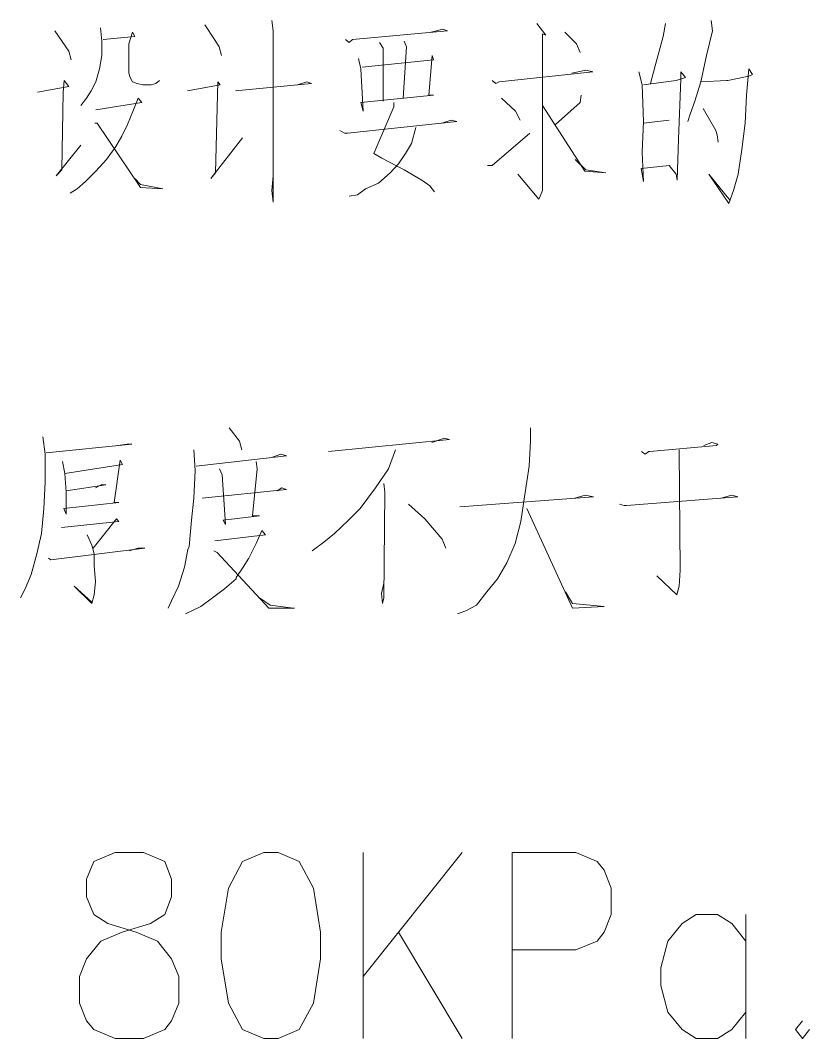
# Model space of a CAD drawing. Header units: millimetres. Extents: x 0 to 586, y 0 to 414.
# Drawn here: x 513.68 to 530.41, y 70.44 to 92.03 of the extents above; entities that cross this region are included whole.
import ezdxf

# ---------------------------------------------------------------- set-up
doc = ezdxf.new("R2010")
doc.units = ezdxf.units.MM

msp = doc.modelspace()

# ---------------------------------------------------------------- linework, layer by layer
at = {"color": 0, "lineweight": 0}
for points in [[(519.013722, 92.029139), (519.038417, 91.810417), (519.038417, 88.176806), (519.013722, 88.42375), (519.038417, 88.734194)], [(524.626417, 91.965639), (524.823972, 91.715167), (524.749889, 91.746917), (524.749889, 88.861194), (524.749889, 88.642472), (524.749889, 88.42375), (524.7005, 88.300278), (524.675806, 88.240306), (524.227778, 88.765944)], [(527.360444, 91.965639), (527.311056, 91.686944), (527.134667, 91.066056), (527.035889, 90.692111)], [(528.327056, 92.029139), (528.35175, 91.810417), (528.228278, 91.28125), (528.104806, 90.723861), (527.981333, 90.318167), (527.879028, 90.039472), (527.829639, 89.88425)], [(514.417028, 91.810417), (514.713361, 91.3765), (514.76275, 91.189528)], [(515.383639, 91.873917), (515.411861, 91.591694), (515.411861, 91.28125), (515.358944, 91.002556), (515.284861, 90.723861), (515.186083, 90.536889), (515.087306, 90.381667), (514.963833, 90.226444)], [(515.436556, 91.623444), (516.106833, 91.686944), (516.057444, 91.778667), (515.979833, 91.531722), (515.979833, 91.313), (515.979833, 91.126028), (515.979833, 90.910833), (516.008056, 90.815583), (516.057444, 90.723861), (516.156222, 90.692111), (516.279694, 90.660361), (516.452556, 90.660361), (516.551333, 90.692111), (516.628944, 90.755611)], [(517.595556, 91.933889), (517.796639, 91.623444), (517.895417, 91.468222), (517.944806, 91.28125)], [(520.576528, 91.623444), (520.650611, 91.559944), (520.724694, 91.623444), (522.739056, 91.810417), (522.640278, 91.842167), (522.389806, 91.778667)], [(525.222611, 91.778667), (525.469556, 91.531722), (525.547167, 91.34475)], [(521.296194, 91.559944), (521.373806, 91.436472), (521.373806, 90.318167)], [(521.818306, 91.591694), (521.867694, 91.468222), (521.793611, 90.381667)], [(520.851694, 91.221278), (520.901083, 91.002556), (520.950472, 90.102972), (520.901083, 90.289944), (522.439194, 90.445167), (522.340417, 90.445167), (522.4145, 91.28125), (522.439194, 91.189528), (520.925778, 91.034306)], [(523.680972, 90.755611), (523.758583, 90.692111), (523.832667, 90.723861), (525.818806, 90.939056), (525.670639, 90.970806), (525.370778, 90.910833)], [(526.788944, 90.939056), (526.863028, 90.660361), (526.887722, 89.88425), (526.863028, 89.231611), (526.887722, 88.610722), (526.838333, 88.889417), (527.434528, 88.952917), (527.582694, 88.765944), (527.607389, 88.642472), (527.632083, 89.513833), (527.681472, 90.783833), (527.681472, 90.939056), (527.78025, 90.815583), (527.582694, 90.755611), (526.887722, 90.660361)], [(528.104806, 90.723861), (528.651611, 90.755611), (528.676306, 90.755611), (529.124333, 90.847333), (529.198417, 90.879083), (529.124333, 91.002556), (529.071417, 90.445167), (529.046722, 89.8525), (528.972639, 89.295111), (528.898556, 88.765944), (528.799778, 88.42375), (528.701, 88.145056), (528.277667, 88.765944), (528.725694, 88.208556)], [(514.043083, 90.505139), (514.713361, 90.628611), (514.614583, 90.755611), (514.589889, 90.505139), (514.565194, 88.861194), (514.441722, 88.734194), (514.963833, 89.386833)], [(517.225139, 90.536889), (517.920111, 90.660361), (517.870722, 90.723861), (517.821333, 88.797694), (517.719028, 88.674222), (518.392833, 89.542056)], [(518.241139, 90.536889), (519.856861, 90.692111), (519.758083, 90.723861), (519.557, 90.660361)], [(515.284861, 90.134722), (516.255, 90.289944), (516.180917, 90.381667), (516.082139, 90.134722), (515.955139, 89.824278), (515.831667, 89.573806), (515.708194, 89.358611), (515.510639, 89.076389), (515.284861, 88.829444), (515.062611, 88.610722), (514.88975, 88.4555), (514.738056, 88.363778)], [(521.596056, 90.289944), (521.596056, 90.194694), (521.172722, 89.203389), (521.345583, 89.108139), (521.818306, 88.861194), (522.19225, 88.642472), (522.365111, 88.519), (522.463889, 88.395528)], [(523.882056, 90.381667), (524.178389, 90.102972), (524.277167, 89.916)], [(525.571861, 90.445167), (525.547167, 90.289944), (525.025056, 89.824278)], [(524.749889, 90.226444), (525.645944, 88.829444), (526.090444, 88.797694), (525.670639, 88.861194), (525.444861, 89.076389)], [(528.154194, 90.162944), (528.425833, 89.697278), (528.450528, 89.605556), (528.475222, 89.450333)], [(515.260167, 89.8525), (515.309556, 89.8525), (516.230306, 88.48725), (516.703028, 88.4555), (516.230306, 88.55075), (516.106833, 88.674222)], [(520.453056, 89.697278), (520.551833, 89.637306), (520.625917, 89.637306), (522.936611, 89.88425), (522.813139, 89.916), (522.615583, 89.8525)], [(526.887722, 89.8525), (527.434528, 89.916)], [(522.068778, 89.760778), (521.97, 89.418583), (521.843, 89.203389), (521.694833, 88.984667), (521.521972, 88.797694), (521.2715, 88.578972), (520.999861, 88.4555), (520.827, 88.332028), (520.650611, 88.300278)], [(523.582194, 88.952917), (523.680972, 88.952917), (524.47825, 89.637306)], [(518.107083, 83.389611), (518.329333, 83.110917), (518.378722, 82.923944)], [(524.492361, 83.389611), (524.492361, 83.110917), (524.464139, 82.58175), (524.365361, 81.929111), (524.291278, 81.403472), (524.167806, 80.937806), (523.994944, 80.532111), (523.793861, 80.189917), (523.571611, 79.911222), (523.349361, 79.632528), (523.123583, 79.509056), (522.950722, 79.445556)], [(514.155972, 83.202639), (514.205361, 82.832222), (514.205361, 82.239556), (514.180667, 81.682167), (514.131278, 81.153), (514.0325, 80.719083), (513.909028, 80.285167), (513.782028, 79.974722), (513.68325, 79.78775)], [(520.216694, 82.892194), (522.777861, 83.142667), (522.675556, 83.170889), (522.403917, 83.079167)], [(514.230056, 82.860444), (516.043333, 83.047417), (515.944556, 83.047417), (515.747, 83.015667)], [(517.362722, 82.923944), (517.387417, 82.490028), (517.362722, 81.900889), (517.309806, 81.435222), (517.260417, 80.874306), (517.235722, 80.810806), (517.161639, 80.440389), (517.038167, 80.034694), (516.89, 79.72425), (516.815917, 79.569028)], [(521.634861, 82.923944), (521.483167, 82.521778), (521.211528, 82.116083), (520.886972, 81.682167), (520.640028, 81.435222), (520.343694, 81.153), (520.117917, 80.966028), (519.870972, 80.782583)], [(526.848917, 82.892194), (526.926528, 82.832222), (527.000611, 82.892194), (527.025306, 82.892194), (528.439944, 83.015667), (528.464639, 83.047417), (528.341167, 83.079167), (528.168306, 83.015667)], [(527.646194, 82.923944), (527.670889, 80.376889), (527.646194, 80.034694), (527.596806, 79.85125), (527.173472, 80.253417), (527.596806, 79.85125), (527.6215, 79.942972)], [(514.579306, 82.677), (514.628694, 82.426528), (514.653389, 82.024361), (514.653389, 81.558694), (514.604, 81.682167), (515.771694, 81.805639), (515.672917, 81.805639), (515.796389, 82.705222), (515.845778, 82.6135), (514.628694, 82.426528)], [(517.412111, 82.58175), (519.324167, 82.800472), (519.200694, 82.832222), (519.024306, 82.768722)], [(517.906, 82.521778), (517.958917, 82.394778), (518.033, 81.339972), (517.983611, 81.435222), (518.752667, 81.526944), (518.6045, 81.526944), (518.703278, 82.521778), (518.678583, 82.677)], [(514.653389, 82.056111), (515.496528, 82.179583), (515.39775, 82.179583), (515.274278, 82.116083)], [(517.535583, 81.900889), (519.324167, 82.084333), (519.225389, 82.116083), (519.123083, 82.056111)], [(521.384389, 82.211333), (521.409083, 82.024361), (521.384389, 79.78775), (521.359694, 79.664278), (521.335, 79.879472), (521.384389, 80.098194)], [(523.000111, 81.713917), (525.832917, 81.929111), (525.656528, 81.960861), (525.434278, 81.900889)], [(526.379722, 81.773889), (526.4785, 81.745667), (526.527889, 81.745667), (528.887972, 81.929111), (528.7645, 81.960861), (528.538722, 81.900889)], [(522.703778, 80.842556), (522.626167, 81.029528), (522.25575, 81.463444), (521.9065, 81.773889)], [(524.41475, 81.682167), (525.384889, 79.569028), (526.055167, 79.600778), (525.384889, 79.664278), (525.236722, 79.911222)], [(514.554611, 81.28), (515.771694, 81.403472), (515.722306, 81.463444), (515.224889, 80.842556)], [(517.807222, 80.997778), (518.876139, 81.124778), (518.802056, 81.2165), (518.678583, 80.937806), (518.526889, 80.627361), (518.403417, 80.440389), (518.25525, 80.221667), (518.25525, 80.189917), (518.008306, 79.974722), (517.757833, 79.78775), (517.510889, 79.600778), (517.186333, 79.445556)], [(515.101417, 81.124778), (515.200194, 80.906056), (515.249583, 80.719083), (515.249583, 80.472139), (515.274278, 80.129944), (515.249583, 79.85125), (515.200194, 79.664278), (514.82625, 80.034694), (515.200194, 79.696028)], [(514.279444, 80.627361), (514.328833, 80.595611), (516.3185, 80.842556), (516.170333, 80.842556), (515.993944, 80.782583)], [(517.782528, 80.782583), (517.856611, 80.750833), (518.950222, 79.569028), (519.497028, 79.569028), (519.472333, 79.569028), (518.974917, 79.632528), (518.752667, 79.78775)], [(520.946944, 70.442667), (520.946944, 74.386722)], [(523.0495, 74.386722), (520.946944, 71.758528)], [(524.104306, 70.442667), (524.104306, 74.386722), (525.455444, 74.386722), (525.907, 74.19975), (526.055167, 74.012778), (526.206861, 73.635306), (526.206861, 73.074389), (526.055167, 72.696917), (525.907, 72.509944), (525.455444, 72.322972), (524.104306, 72.322972)], [(529.060833, 72.509944), (528.760972, 72.883889), (528.461111, 73.074389), (528.009556, 73.074389), (527.709694, 72.883889), (527.406306, 72.509944), (527.258139, 71.9455), (527.258139, 71.571556), (527.406306, 71.007111), (527.709694, 70.633167), (528.009556, 70.442667), (528.461111, 70.442667), (528.760972, 70.633167), (529.060833, 71.007111)], [(529.060833, 73.074389), (529.060833, 70.442667)], [(521.698361, 72.696917), (523.0495, 70.442667)], [(530.263806, 70.820139), (530.112111, 70.633167), (530.263806, 70.442667), (530.411972, 70.633167)]]:
    msp.add_lwpolyline(points, dxfattribs=at)
for points in [[(515.690556, 74.386722), (515.239, 74.19975), (515.087306, 73.825806), (515.087306, 73.448333), (515.239, 73.074389), (515.538861, 72.883889), (516.138583, 72.696917), (516.590139, 72.509944), (516.89, 72.136), (517.041694, 71.758528), (517.041694, 71.194083), (516.89, 70.820139), (516.741833, 70.633167), (516.290278, 70.442667), (515.690556, 70.442667), (515.239, 70.633167), (515.087306, 70.820139), (514.939139, 71.194083), (514.939139, 71.758528), (515.087306, 72.136), (515.390694, 72.509944), (515.838722, 72.696917), (516.441972, 72.883889), (516.741833, 73.074389), (516.89, 73.448333), (516.89, 73.825806), (516.741833, 74.19975), (516.290278, 74.386722)], [(518.844389, 74.386722), (518.392833, 74.19975), (518.092972, 73.635306), (517.941278, 72.696917), (517.941278, 72.136), (518.092972, 71.194083), (518.392833, 70.633167), (518.844389, 70.442667), (519.14425, 70.442667), (519.595806, 70.633167), (519.895667, 71.194083), (520.047361, 72.136), (520.047361, 72.696917), (519.895667, 73.635306), (519.595806, 74.19975), (519.14425, 74.386722)]]:
    msp.add_lwpolyline(points, close=True, dxfattribs=at)

doc.saveas('drawing.dxf')
